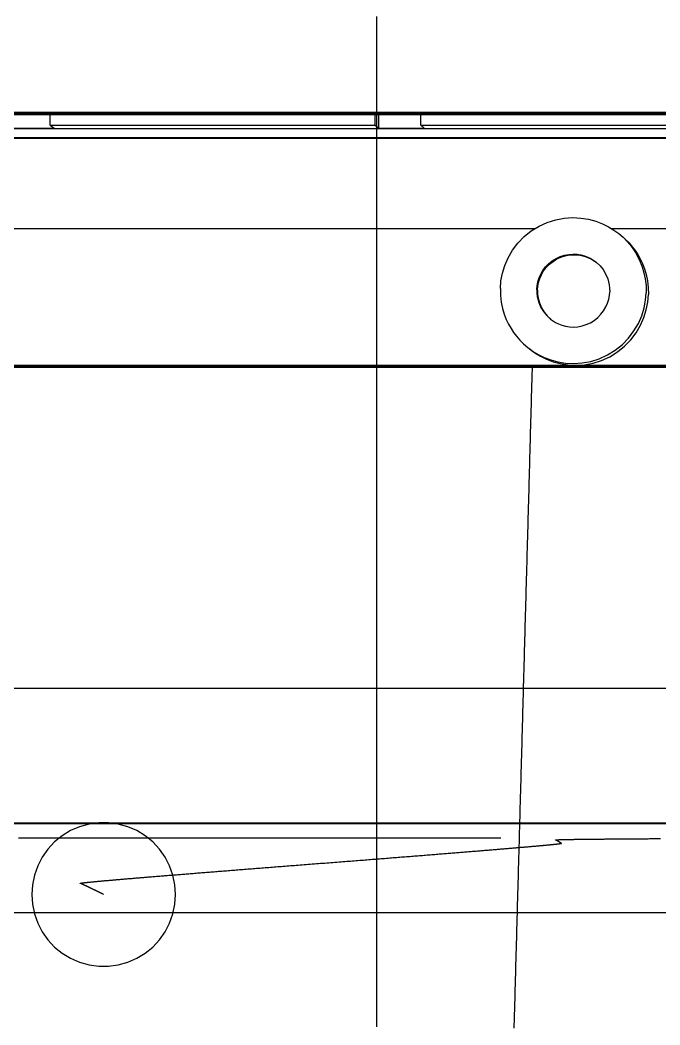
# Model space of a CAD drawing. Header units: millimetres. Extents: x -226 to 218, y -257 to 254.
# Drawn here: x -169.1 to -133.9, y 72 to 127.3 of the extents above; entities that cross this region are included whole.
import ezdxf

# ---------------------------------------------------------------- set-up
doc = ezdxf.new("R2010")
doc.units = ezdxf.units.MM
doc.layers.add('SKETCH', color=5, linetype='Continuous')
doc.layers.add('VISIBLE', color=7, linetype='Continuous')

msp = doc.modelspace()

# ---------------------------------------------------------------- linework, layer by layer
at = {"layer": 'SKETCH', "flags": 128}
for points in [[(-149.491, 127.465), (-149.491, 127.201), (-149.491, 126.937), (-149.491, 126.674), (-149.491, 126.41), (-149.491, 126.147), (-149.491, 125.883), (-149.491, 125.62), (-149.491, 125.356), (-149.491, 125.092), (-149.491, 124.829), (-149.491, 124.565), (-149.491, 124.302), (-149.491, 124.038), (-149.491, 123.774), (-149.491, 123.511), (-149.491, 123.247), (-149.491, 122.984), (-149.491, 122.72), (-149.491, 122.457), (-149.491, 122.193), (-149.491, 121.929), (-149.491, 121.666), (-149.491, 121.402), (-149.491, 121.139), (-149.491, 120.875), (-149.491, 120.612), (-149.491, 120.348), (-149.491, 120.084), (-149.491, 119.821), (-149.491, 119.557), (-149.491, 119.294), (-149.491, 119.03), (-149.491, 118.767), (-149.491, 118.503), (-149.491, 118.239), (-149.491, 117.976), (-149.491, 117.712), (-149.491, 117.449), (-149.491, 117.185), (-149.491, 116.922), (-149.491, 116.658), (-149.491, 116.394), (-149.491, 116.131), (-149.491, 115.867), (-149.491, 115.604), (-149.491, 115.34), (-149.491, 115.077), (-149.491, 114.813), (-149.491, 114.549), (-149.491, 114.286), (-149.491, 114.022), (-149.491, 113.759), (-149.491, 113.495), (-149.491, 113.232), (-149.491, 112.968), (-149.491, 112.704), (-149.491, 112.441), (-149.491, 112.177), (-149.491, 111.914), (-149.491, 111.65), (-149.491, 111.386), (-149.491, 111.123), (-149.491, 110.859), (-149.491, 110.596), (-149.491, 110.332), (-149.491, 110.069), (-149.491, 109.805), (-149.491, 109.541), (-149.491, 109.278), (-149.491, 109.014), (-149.491, 108.751), (-149.491, 108.487), (-149.491, 108.224), (-149.491, 107.96), (-149.491, 107.696), (-149.491, 107.433), (-149.491, 107.169), (-149.491, 106.906), (-149.491, 106.642), (-149.491, 106.379), (-149.491, 106.115), (-149.491, 105.851), (-149.491, 105.588), (-149.491, 105.324), (-149.491, 105.061), (-149.491, 104.797), (-149.491, 104.534), (-149.491, 104.27), (-149.491, 104.006), (-149.491, 103.743), (-149.491, 103.479), (-149.491, 103.216), (-149.491, 102.952), (-149.491, 102.689), (-149.491, 102.425), (-149.491, 102.161), (-149.491, 101.898), (-149.491, 101.634), (-149.491, 101.371), (-149.491, 101.107), (-149.491, 100.844), (-149.491, 100.58), (-149.491, 100.316), (-149.491, 100.053), (-149.491, 99.789), (-149.491, 99.526), (-149.491, 99.262), (-149.491, 98.999), (-149.491, 98.735), (-149.491, 98.471), (-149.491, 98.208), (-149.491, 97.944), (-149.491, 97.681), (-149.491, 97.417), (-149.491, 97.153), (-149.491, 96.89), (-149.491, 96.626), (-149.491, 96.363), (-149.491, 96.099), (-149.491, 95.836), (-149.491, 95.572), (-149.491, 95.308), (-149.491, 95.045), (-149.491, 94.781), (-149.491, 94.518), (-149.491, 94.254), (-149.491, 93.991), (-149.491, 93.727), (-149.491, 93.463), (-149.491, 93.2), (-149.491, 92.936), (-149.491, 92.673), (-149.491, 92.409), (-149.491, 92.146), (-149.491, 91.882), (-149.491, 91.618), (-149.491, 91.355), (-149.491, 91.091), (-149.491, 90.828), (-149.491, 90.564), (-149.491, 90.301), (-149.491, 90.037), (-149.491, 89.773), (-149.491, 89.51), (-149.491, 89.246), (-149.491, 88.983), (-149.491, 88.719), (-149.491, 88.456), (-149.491, 88.192), (-149.491, 87.928), (-149.491, 87.665), (-149.491, 87.401), (-149.491, 87.138), (-149.491, 86.874), (-149.491, 86.611), (-149.491, 86.347), (-149.491, 86.083), (-149.491, 85.82), (-149.491, 85.556), (-149.491, 85.293), (-149.491, 85.029), (-149.491, 84.765), (-149.491, 84.502), (-149.491, 84.238), (-149.491, 83.975), (-149.491, 83.711), (-149.491, 83.448), (-149.491, 83.184), (-149.491, 82.92), (-149.491, 82.657), (-149.491, 82.393), (-149.491, 82.13), (-149.491, 81.866), (-149.491, 81.603), (-149.491, 81.339), (-149.491, 81.075), (-149.491, 80.812), (-149.491, 80.548), (-149.491, 80.285), (-149.491, 80.021), (-149.491, 79.758), (-149.491, 79.494), (-149.491, 79.23), (-149.491, 78.967), (-149.491, 78.703), (-149.491, 78.44), (-149.491, 78.176), (-149.491, 77.913), (-149.491, 77.649), (-149.491, 77.385), (-149.491, 77.122), (-149.491, 76.858), (-149.491, 76.595), (-149.491, 76.331), (-149.491, 76.068), (-149.491, 75.804), (-149.491, 75.54), (-149.491, 75.277), (-149.491, 75.013), (-149.491, 74.75), (-149.491, 74.486), (-149.491, 74.223), (-149.491, 73.959), (-149.491, 73.695), (-149.491, 73.432), (-149.491, 73.168), (-149.491, 72.905), (-149.491, 72.641), (-149.491, 72.377), (-149.491, 72.114), (-149.491, 71.85)], [(-140.93, 108.157), (-140.934, 108.003), (-140.94, 107.806), (-140.945, 107.609), (-140.951, 107.412), (-140.956, 107.215), (-140.962, 107.018), (-140.967, 106.821), (-140.972, 106.623), (-140.978, 106.426), (-140.983, 106.229), (-140.989, 106.032), (-140.994, 105.835), (-141, 105.638), (-141.005, 105.441), (-141.01, 105.244), (-141.016, 105.046), (-141.021, 104.849), (-141.027, 104.652), (-141.032, 104.455), (-141.037, 104.258), (-141.043, 104.061), (-141.048, 103.864), (-141.053, 103.666), (-141.059, 103.469), (-141.064, 103.272), (-141.07, 103.075), (-141.075, 102.878), (-141.08, 102.681), (-141.086, 102.484), (-141.091, 102.287), (-141.097, 102.09), (-141.102, 101.893), (-141.107, 101.695), (-141.113, 101.498), (-141.118, 101.301), (-141.124, 101.104), (-141.129, 100.907), (-141.135, 100.71), (-141.14, 100.513), (-141.145, 100.316), (-141.151, 100.119), (-141.156, 99.922), (-141.162, 99.725), (-141.167, 99.528), (-141.173, 99.331), (-141.178, 99.134), (-141.184, 98.937), (-141.189, 98.74), (-141.194, 98.543), (-141.2, 98.346), (-141.205, 98.149), (-141.211, 97.952), (-141.216, 97.755), (-141.222, 97.558), (-141.227, 97.361), (-141.233, 97.164), (-141.238, 96.967), (-141.243, 96.77), (-141.249, 96.573), (-141.254, 96.376), (-141.26, 96.179), (-141.265, 95.982), (-141.271, 95.785), (-141.276, 95.588), (-141.282, 95.391), (-141.287, 95.194), (-141.292, 94.997), (-141.298, 94.8), (-141.303, 94.604), (-141.309, 94.407), (-141.314, 94.21), (-141.32, 94.013), (-141.325, 93.816), (-141.331, 93.619), (-141.336, 93.422), (-141.341, 93.225), (-141.347, 93.028), (-141.352, 92.831), (-141.358, 92.634), (-141.363, 92.437), (-141.369, 92.24), (-141.374, 92.043), (-141.379, 91.846), (-141.385, 91.649), (-141.39, 91.452), (-141.396, 91.256), (-141.401, 91.059), (-141.406, 90.862), (-141.412, 90.665), (-141.417, 90.468), (-141.423, 90.271), (-141.428, 90.074), (-141.433, 89.878), (-141.439, 89.681), (-141.444, 89.484), (-141.449, 89.287), (-141.455, 89.09), (-141.46, 88.893), (-141.466, 88.697), (-141.471, 88.5), (-141.476, 88.303), (-141.482, 88.106), (-141.487, 87.909), (-141.493, 87.712), (-141.498, 87.516), (-141.503, 87.319), (-141.509, 87.122), (-141.514, 86.925), (-141.52, 86.728), (-141.525, 86.531), (-141.531, 86.335), (-141.536, 86.138), (-141.541, 85.941), (-141.547, 85.744), (-141.552, 85.547), (-141.558, 85.35), (-141.563, 85.154), (-141.569, 84.957), (-141.574, 84.76), (-141.579, 84.563), (-141.585, 84.366), (-141.59, 84.169), (-141.596, 83.973), (-141.601, 83.776), (-141.607, 83.579), (-141.612, 83.382), (-141.618, 83.185), (-141.623, 82.989), (-141.628, 82.792), (-141.634, 82.595), (-141.639, 82.398), (-141.645, 82.202), (-141.65, 82.005), (-141.655, 81.808), (-141.661, 81.611), (-141.666, 81.414), (-141.672, 81.218), (-141.677, 81.021), (-141.682, 80.824), (-141.688, 80.627), (-141.693, 80.431), (-141.699, 80.234), (-141.704, 80.037), (-141.709, 79.84), (-141.715, 79.644), (-141.72, 79.447), (-141.725, 79.25), (-141.731, 79.054), (-141.736, 78.857), (-141.742, 78.66), (-141.747, 78.463), (-141.752, 78.267), (-141.758, 78.07), (-141.763, 77.873), (-141.769, 77.677), (-141.774, 77.48), (-141.779, 77.283), (-141.785, 77.087), (-141.79, 76.89), (-141.796, 76.693), (-141.801, 76.497), (-141.807, 76.3), (-141.812, 76.103), (-141.817, 75.907), (-141.823, 75.71), (-141.828, 75.514), (-141.834, 75.317), (-141.839, 75.12), (-141.845, 74.924), (-141.85, 74.727), (-141.856, 74.53), (-141.861, 74.334), (-141.866, 74.137), (-141.872, 73.941), (-141.877, 73.744), (-141.883, 73.547), (-141.888, 73.351), (-141.894, 73.154), (-141.899, 72.958), (-141.904, 72.761), (-141.91, 72.564), (-141.915, 72.368), (-141.921, 72.171), (-141.926, 71.975), (-141.931, 71.778)], [(-160.547, 79.136), (-160.584, 79.675), (-160.694, 80.203), (-160.874, 80.712), (-161.123, 81.192), (-161.434, 81.633), (-161.803, 82.028), (-162.222, 82.368), (-162.683, 82.649), (-163.179, 82.864), (-163.699, 83.01), (-164.234, 83.083), (-164.774, 83.083), (-165.309, 83.01), (-165.829, 82.864), (-166.324, 82.649), (-166.785, 82.368), (-167.204, 82.028), (-167.573, 81.633), (-167.884, 81.192), (-168.133, 80.712), (-168.314, 80.203), (-168.424, 79.675), (-168.46, 79.136), (-168.424, 78.597), (-168.314, 78.068), (-168.133, 77.559), (-167.884, 77.08), (-167.573, 76.639), (-167.204, 76.244), (-166.785, 75.903), (-166.324, 75.623), (-165.829, 75.408), (-165.309, 75.262), (-164.774, 75.188), (-164.234, 75.188), (-163.699, 75.262), (-163.179, 75.408), (-162.683, 75.623), (-162.222, 75.903), (-161.803, 76.244), (-161.434, 76.639), (-161.123, 77.08), (-160.874, 77.559), (-160.694, 78.068), (-160.584, 78.597), (-160.547, 79.136)], [(-169.189, 82.261), (-168.964, 82.261), (-168.739, 82.261), (-168.514, 82.261), (-168.289, 82.261), (-168.064, 82.261), (-167.84, 82.261), (-167.615, 82.261), (-167.39, 82.261), (-167.165, 82.261), (-166.94, 82.261), (-166.715, 82.261), (-166.49, 82.261), (-166.265, 82.261), (-166.041, 82.261), (-165.816, 82.261), (-165.591, 82.261), (-165.366, 82.261), (-165.141, 82.261), (-164.916, 82.261), (-164.691, 82.261), (-164.466, 82.261), (-164.241, 82.261), (-164.017, 82.261), (-163.792, 82.261), (-163.567, 82.261), (-163.342, 82.261), (-163.117, 82.261), (-162.892, 82.261), (-162.667, 82.261), (-162.442, 82.261), (-162.218, 82.261), (-161.993, 82.261), (-161.768, 82.261), (-161.543, 82.261), (-161.318, 82.261), (-161.093, 82.261), (-160.868, 82.261), (-160.643, 82.261), (-160.418, 82.261), (-160.194, 82.261), (-159.969, 82.261), (-159.744, 82.261), (-159.519, 82.261), (-159.294, 82.261), (-159.069, 82.261), (-158.844, 82.261), (-158.619, 82.261), (-158.395, 82.261), (-158.17, 82.261), (-157.945, 82.261), (-157.72, 82.261), (-157.495, 82.261), (-157.27, 82.261), (-157.045, 82.261), (-156.82, 82.261), (-156.596, 82.261), (-156.371, 82.261), (-156.146, 82.261), (-155.921, 82.261), (-155.696, 82.261), (-155.471, 82.261), (-155.246, 82.261), (-155.021, 82.261), (-154.796, 82.261), (-154.572, 82.261), (-154.347, 82.261), (-154.122, 82.261), (-153.897, 82.261), (-153.672, 82.261), (-153.447, 82.261), (-153.222, 82.261), (-152.997, 82.261), (-152.773, 82.261), (-152.548, 82.261), (-152.323, 82.261), (-152.098, 82.261), (-151.873, 82.261), (-151.648, 82.261), (-151.423, 82.261), (-151.198, 82.261), (-150.974, 82.261), (-150.749, 82.261), (-150.524, 82.261), (-150.299, 82.261), (-150.074, 82.261), (-149.849, 82.261), (-149.624, 82.261), (-149.399, 82.261), (-149.174, 82.261), (-148.95, 82.261), (-148.725, 82.261), (-148.5, 82.261), (-148.275, 82.261), (-148.05, 82.261), (-147.825, 82.261), (-147.6, 82.261), (-147.375, 82.261), (-147.151, 82.261), (-146.926, 82.261), (-146.701, 82.261), (-146.476, 82.261), (-146.251, 82.261), (-146.026, 82.261), (-145.801, 82.261), (-145.576, 82.261), (-145.351, 82.261), (-145.127, 82.261), (-144.902, 82.261), (-144.677, 82.261), (-144.452, 82.261), (-144.227, 82.261), (-144.002, 82.261), (-143.777, 82.261), (-143.552, 82.261), (-143.328, 82.261), (-143.103, 82.261), (-142.878, 82.261), (-142.653, 82.261)], [(-164.504, 79.136), (-164.506, 79.137), (-164.507, 79.138), (-164.509, 79.139), (-164.511, 79.14), (-164.513, 79.14), (-164.515, 79.141), (-164.517, 79.142), (-164.519, 79.143), (-164.521, 79.144), (-164.523, 79.145), (-164.525, 79.146), (-164.527, 79.147), (-164.528, 79.148), (-164.53, 79.149), (-164.532, 79.15), (-164.534, 79.151), (-164.536, 79.151), (-164.538, 79.152), (-164.54, 79.153), (-164.542, 79.154), (-164.544, 79.155), (-164.546, 79.156), (-164.547, 79.157), (-164.549, 79.158), (-164.551, 79.159), (-164.553, 79.16), (-164.555, 79.161), (-164.557, 79.162), (-164.559, 79.162), (-164.561, 79.163), (-164.563, 79.164), (-164.565, 79.165), (-164.567, 79.166), (-164.568, 79.167), (-164.57, 79.168), (-164.572, 79.169), (-164.574, 79.17), (-164.576, 79.171), (-164.578, 79.172), (-164.58, 79.173), (-164.582, 79.173), (-164.584, 79.174), (-164.586, 79.175), (-164.588, 79.176), (-164.589, 79.177), (-164.591, 79.178), (-164.593, 79.179), (-164.595, 79.18), (-164.597, 79.181), (-164.599, 79.182), (-164.601, 79.183), (-164.603, 79.184), (-164.605, 79.184), (-164.607, 79.185), (-164.609, 79.186), (-164.61, 79.187), (-164.612, 79.188), (-164.614, 79.189), (-164.616, 79.19), (-164.618, 79.191), (-164.62, 79.192), (-164.622, 79.193), (-164.624, 79.194), (-164.626, 79.195), (-164.628, 79.196), (-164.63, 79.196), (-164.631, 79.197), (-164.633, 79.198), (-164.635, 79.199), (-164.637, 79.2), (-164.639, 79.201), (-164.641, 79.202), (-164.643, 79.203), (-164.645, 79.204), (-164.647, 79.205), (-164.649, 79.206), (-164.651, 79.207), (-164.652, 79.207), (-164.654, 79.208), (-164.656, 79.209), (-164.658, 79.21), (-164.66, 79.211), (-164.662, 79.212), (-164.664, 79.213), (-164.666, 79.214), (-164.668, 79.215), (-164.67, 79.216), (-164.672, 79.217), (-164.674, 79.218), (-164.675, 79.218), (-164.677, 79.219), (-164.679, 79.22), (-164.681, 79.221), (-164.683, 79.222), (-164.685, 79.223), (-164.687, 79.224), (-164.689, 79.225), (-164.691, 79.226), (-164.693, 79.227), (-164.695, 79.228), (-164.696, 79.229), (-164.698, 79.23), (-164.7, 79.23), (-164.702, 79.231), (-164.704, 79.232), (-164.706, 79.233), (-164.708, 79.234), (-164.71, 79.235), (-164.712, 79.236), (-164.714, 79.237), (-164.716, 79.238), (-164.717, 79.239), (-164.719, 79.24), (-164.721, 79.241), (-164.723, 79.241), (-164.725, 79.242), (-164.727, 79.243), (-164.729, 79.244), (-164.731, 79.245), (-164.733, 79.246), (-164.735, 79.247), (-164.737, 79.248), (-164.739, 79.249), (-164.74, 79.25), (-164.742, 79.251), (-164.744, 79.252), (-164.746, 79.253), (-164.748, 79.253), (-164.75, 79.254), (-164.752, 79.255), (-164.754, 79.256), (-164.756, 79.257), (-164.758, 79.258), (-164.76, 79.259), (-164.761, 79.26), (-164.763, 79.261), (-164.765, 79.262), (-164.767, 79.263), (-164.769, 79.264), (-164.771, 79.264), (-164.773, 79.265), (-164.775, 79.266), (-164.777, 79.267), (-164.779, 79.268), (-164.781, 79.269), (-164.783, 79.27), (-164.784, 79.271), (-164.786, 79.272), (-164.788, 79.273), (-164.79, 79.274), (-164.792, 79.275), (-164.794, 79.276), (-164.796, 79.276), (-164.798, 79.277), (-164.8, 79.278), (-164.802, 79.279), (-164.804, 79.28), (-164.805, 79.281), (-164.807, 79.282), (-164.809, 79.283), (-164.811, 79.284), (-164.813, 79.285), (-164.815, 79.286), (-164.817, 79.287), (-164.819, 79.287), (-164.821, 79.288), (-164.823, 79.289), (-164.825, 79.29), (-164.827, 79.291), (-164.828, 79.292), (-164.83, 79.293), (-164.832, 79.294), (-164.834, 79.295), (-164.836, 79.296), (-164.838, 79.297), (-164.84, 79.298), (-164.842, 79.299), (-164.844, 79.3), (-164.846, 79.3), (-164.848, 79.301), (-164.85, 79.302), (-164.852, 79.303), (-164.854, 79.304), (-164.855, 79.305), (-164.857, 79.306), (-164.859, 79.307), (-164.861, 79.308), (-164.863, 79.309), (-164.865, 79.31), (-164.867, 79.311), (-164.869, 79.311), (-164.871, 79.312), (-164.872, 79.313), (-164.874, 79.314), (-164.876, 79.315), (-164.878, 79.316), (-164.879, 79.317), (-164.881, 79.317), (-164.883, 79.318), (-164.885, 79.319), (-164.886, 79.32), (-164.888, 79.321), (-164.89, 79.322), (-164.891, 79.322), (-164.893, 79.323), (-164.895, 79.324), (-164.897, 79.325), (-164.898, 79.326), (-164.9, 79.326), (-164.902, 79.327), (-164.903, 79.328), (-164.905, 79.329), (-164.907, 79.33), (-164.908, 79.331), (-164.91, 79.331), (-164.912, 79.332), (-164.914, 79.333), (-164.915, 79.334), (-164.917, 79.335), (-164.919, 79.336), (-164.921, 79.336), (-164.922, 79.337), (-164.924, 79.338), (-164.926, 79.339), (-164.927, 79.34), (-164.929, 79.341), (-164.931, 79.341), (-164.933, 79.342), (-164.934, 79.343), (-164.936, 79.344), (-164.938, 79.345), (-164.94, 79.346), (-164.941, 79.346), (-164.943, 79.347), (-164.945, 79.348), (-164.946, 79.349), (-164.948, 79.35), (-164.95, 79.351), (-164.952, 79.351), (-164.953, 79.352), (-164.955, 79.353), (-164.957, 79.354), (-164.958, 79.355), (-164.96, 79.355), (-164.962, 79.356), (-164.964, 79.357), (-164.965, 79.358), (-164.967, 79.359), (-164.969, 79.36), (-164.971, 79.36), (-164.972, 79.361), (-164.974, 79.362), (-164.976, 79.363), (-164.977, 79.364), (-164.979, 79.365), (-164.981, 79.365), (-164.983, 79.366), (-164.984, 79.367), (-164.986, 79.368), (-164.988, 79.369), (-164.99, 79.37), (-164.991, 79.37), (-164.993, 79.371), (-164.995, 79.372), (-164.996, 79.373), (-164.998, 79.374), (-165, 79.375), (-165.002, 79.375), (-165.003, 79.376), (-165.005, 79.377), (-165.007, 79.378), (-165.009, 79.379), (-165.01, 79.38), (-165.012, 79.38), (-165.014, 79.381), (-165.015, 79.382), (-165.017, 79.383), (-165.019, 79.384), (-165.021, 79.385), (-165.022, 79.385), (-165.024, 79.386), (-165.026, 79.387), (-165.027, 79.388), (-165.029, 79.389), (-165.031, 79.39), (-165.033, 79.39), (-165.034, 79.391), (-165.036, 79.392), (-165.038, 79.393), (-165.04, 79.394), (-165.041, 79.394), (-165.043, 79.395), (-165.045, 79.396), (-165.046, 79.397), (-165.048, 79.398), (-165.05, 79.399), (-165.052, 79.399), (-165.053, 79.4), (-165.055, 79.401), (-165.057, 79.402), (-165.059, 79.403), (-165.06, 79.404), (-165.062, 79.404), (-165.064, 79.405), (-165.065, 79.406), (-165.067, 79.407), (-165.069, 79.408), (-165.071, 79.409), (-165.072, 79.409), (-165.074, 79.41), (-165.076, 79.411), (-165.078, 79.412), (-165.079, 79.413), (-165.081, 79.414), (-165.083, 79.414), (-165.084, 79.415), (-165.086, 79.416), (-165.088, 79.417), (-165.09, 79.418), (-165.091, 79.419), (-165.093, 79.419), (-165.095, 79.42), (-165.097, 79.421), (-165.098, 79.422), (-165.1, 79.423), (-165.102, 79.424), (-165.103, 79.424), (-165.105, 79.425), (-165.107, 79.426), (-165.109, 79.427), (-165.11, 79.428), (-165.112, 79.429), (-165.114, 79.429), (-165.116, 79.43), (-165.117, 79.431), (-165.119, 79.432), (-165.121, 79.433), (-165.122, 79.434), (-165.124, 79.434), (-165.126, 79.435), (-165.128, 79.436), (-165.129, 79.437), (-165.131, 79.438), (-165.133, 79.439), (-165.135, 79.439), (-165.136, 79.44), (-165.138, 79.441), (-165.14, 79.442), (-165.141, 79.443), (-165.143, 79.444), (-165.145, 79.444), (-165.147, 79.445), (-165.148, 79.446), (-165.15, 79.447), (-165.152, 79.448), (-165.154, 79.449), (-165.155, 79.449), (-165.157, 79.45), (-165.159, 79.451), (-165.16, 79.452), (-165.162, 79.453), (-165.164, 79.453), (-165.166, 79.454), (-165.167, 79.455), (-165.169, 79.456), (-165.171, 79.457), (-165.173, 79.458), (-165.174, 79.458), (-165.176, 79.459), (-165.178, 79.46), (-165.18, 79.461), (-165.181, 79.462), (-165.183, 79.463), (-165.185, 79.463), (-165.186, 79.464), (-165.188, 79.465), (-165.19, 79.466), (-165.192, 79.467), (-165.193, 79.468), (-165.195, 79.468), (-165.197, 79.469), (-165.199, 79.47), (-165.2, 79.471), (-165.202, 79.472), (-165.204, 79.473), (-165.205, 79.473), (-165.207, 79.474), (-165.209, 79.475), (-165.211, 79.476), (-165.212, 79.477), (-165.214, 79.478), (-165.216, 79.478), (-165.218, 79.479), (-165.219, 79.48), (-165.221, 79.481), (-165.223, 79.482), (-165.224, 79.483), (-165.226, 79.483), (-165.228, 79.484), (-165.23, 79.485), (-165.231, 79.486), (-165.233, 79.487), (-165.235, 79.488), (-165.237, 79.488), (-165.238, 79.489), (-165.24, 79.49), (-165.242, 79.491), (-165.244, 79.492), (-165.245, 79.493), (-165.247, 79.493), (-165.249, 79.494), (-165.25, 79.495), (-165.252, 79.496), (-165.254, 79.497), (-165.256, 79.498), (-165.257, 79.498), (-165.259, 79.499), (-165.261, 79.5), (-165.263, 79.501), (-165.264, 79.502), (-165.266, 79.503), (-165.268, 79.503), (-165.269, 79.504), (-165.271, 79.505), (-165.273, 79.506), (-165.275, 79.507), (-165.276, 79.508), (-165.278, 79.508), (-165.28, 79.509), (-165.282, 79.51), (-165.283, 79.511), (-165.285, 79.512), (-165.287, 79.513), (-165.289, 79.513), (-165.29, 79.514), (-165.292, 79.515), (-165.294, 79.516), (-165.295, 79.517), (-165.297, 79.518), (-165.299, 79.518), (-165.301, 79.519), (-165.302, 79.52), (-165.304, 79.521), (-165.306, 79.522), (-165.308, 79.523), (-165.309, 79.523), (-165.311, 79.524), (-165.313, 79.525), (-165.314, 79.526), (-165.316, 79.527), (-165.318, 79.528), (-165.32, 79.528), (-165.321, 79.529), (-165.323, 79.53), (-165.325, 79.531), (-165.327, 79.532), (-165.328, 79.533), (-165.33, 79.533), (-165.332, 79.534), (-165.334, 79.535), (-165.335, 79.536), (-165.337, 79.537), (-165.339, 79.538), (-165.34, 79.538), (-165.342, 79.539), (-165.344, 79.54), (-165.346, 79.541), (-165.347, 79.542), (-165.349, 79.543), (-165.351, 79.543), (-165.353, 79.544), (-165.354, 79.545), (-165.356, 79.546), (-165.358, 79.547), (-165.36, 79.548), (-165.361, 79.548), (-165.363, 79.549), (-165.365, 79.55), (-165.366, 79.551), (-165.368, 79.552), (-165.37, 79.553), (-165.372, 79.553), (-165.373, 79.554), (-165.375, 79.555), (-165.377, 79.556), (-165.379, 79.557), (-165.38, 79.558), (-165.382, 79.558), (-165.384, 79.559), (-165.386, 79.56), (-165.387, 79.561), (-165.389, 79.562), (-165.391, 79.563), (-165.392, 79.563), (-165.394, 79.564), (-165.396, 79.565), (-165.398, 79.566), (-165.399, 79.567), (-165.401, 79.568), (-165.403, 79.568), (-165.405, 79.569), (-165.406, 79.57), (-165.408, 79.571), (-165.41, 79.572), (-165.412, 79.573), (-165.413, 79.573), (-165.415, 79.574), (-165.417, 79.575), (-165.418, 79.576), (-165.42, 79.577), (-165.422, 79.578), (-165.424, 79.578), (-165.425, 79.579), (-165.427, 79.58), (-165.429, 79.581), (-165.431, 79.582), (-165.432, 79.583), (-165.434, 79.583), (-165.436, 79.584), (-165.438, 79.585), (-165.439, 79.586), (-165.441, 79.587), (-165.443, 79.588), (-165.445, 79.588), (-165.446, 79.589), (-165.448, 79.59), (-165.45, 79.591), (-165.451, 79.592), (-165.453, 79.593), (-165.455, 79.593), (-165.457, 79.594), (-165.458, 79.595), (-165.46, 79.596), (-165.462, 79.597), (-165.464, 79.598), (-165.465, 79.598), (-165.467, 79.599), (-165.469, 79.6), (-165.471, 79.601), (-165.472, 79.602), (-165.474, 79.603), (-165.476, 79.603), (-165.477, 79.604), (-165.479, 79.605), (-165.481, 79.606), (-165.483, 79.607), (-165.484, 79.608), (-165.486, 79.608), (-165.488, 79.609), (-165.49, 79.61), (-165.491, 79.611), (-165.493, 79.612), (-165.495, 79.613), (-165.497, 79.613), (-165.498, 79.614), (-165.5, 79.615), (-165.502, 79.616), (-165.504, 79.617), (-165.505, 79.618), (-165.507, 79.619), (-165.509, 79.619), (-165.51, 79.62), (-165.512, 79.621), (-165.514, 79.622), (-165.516, 79.623), (-165.517, 79.624), (-165.519, 79.624), (-165.521, 79.625), (-165.523, 79.626), (-165.524, 79.627), (-165.526, 79.628), (-165.528, 79.629), (-165.53, 79.629), (-165.531, 79.63), (-165.533, 79.631), (-165.535, 79.632), (-165.536, 79.633), (-165.538, 79.634), (-165.54, 79.634), (-165.542, 79.635), (-165.543, 79.636), (-165.545, 79.637), (-165.547, 79.638), (-165.549, 79.639), (-165.55, 79.639), (-165.552, 79.64), (-165.554, 79.641), (-165.556, 79.642), (-165.557, 79.643), (-165.559, 79.644), (-165.561, 79.644), (-165.563, 79.645), (-165.564, 79.646), (-165.566, 79.647), (-165.568, 79.648), (-165.569, 79.649), (-165.571, 79.649), (-165.573, 79.65), (-165.575, 79.651), (-165.576, 79.652), (-165.578, 79.653), (-165.58, 79.654), (-165.582, 79.654), (-165.583, 79.655), (-165.585, 79.656), (-165.587, 79.657), (-165.589, 79.658), (-165.59, 79.659), (-165.592, 79.659), (-165.594, 79.66), (-165.596, 79.661), (-165.597, 79.662), (-165.599, 79.663), (-165.601, 79.664), (-165.603, 79.664), (-165.604, 79.665), (-165.606, 79.666), (-165.608, 79.667), (-165.609, 79.668), (-165.611, 79.669), (-165.613, 79.669), (-165.615, 79.67), (-165.616, 79.671), (-165.618, 79.672), (-165.62, 79.673), (-165.622, 79.674), (-165.623, 79.675), (-165.625, 79.675), (-165.627, 79.676), (-165.629, 79.677), (-165.63, 79.678), (-165.632, 79.679), (-165.634, 79.68), (-165.636, 79.68), (-165.637, 79.681), (-165.639, 79.682), (-165.641, 79.683), (-165.642, 79.684), (-165.644, 79.685), (-165.646, 79.685), (-165.648, 79.686), (-165.649, 79.687), (-165.651, 79.688), (-165.653, 79.689), (-165.655, 79.69), (-165.656, 79.69), (-165.658, 79.691), (-165.66, 79.692), (-165.662, 79.693), (-165.663, 79.694), (-165.665, 79.695), (-165.667, 79.695), (-165.669, 79.696), (-165.67, 79.697), (-165.672, 79.698), (-165.674, 79.699), (-165.676, 79.7), (-165.677, 79.7), (-165.679, 79.701), (-165.681, 79.702), (-165.683, 79.703), (-165.684, 79.704), (-165.686, 79.705), (-165.688, 79.705), (-165.689, 79.706), (-165.691, 79.707), (-165.693, 79.708), (-165.695, 79.709), (-165.696, 79.71), (-165.698, 79.71), (-165.7, 79.711), (-165.702, 79.712), (-165.703, 79.713), (-165.705, 79.714), (-165.707, 79.715), (-165.709, 79.716), (-165.71, 79.716), (-165.712, 79.717), (-165.714, 79.718), (-165.716, 79.719), (-165.717, 79.72), (-165.719, 79.721), (-165.721, 79.721), (-165.723, 79.722), (-165.724, 79.723), (-165.726, 79.724), (-165.728, 79.725), (-165.729, 79.726), (-165.731, 79.726), (-165.733, 79.727), (-165.735, 79.728), (-165.736, 79.729), (-165.738, 79.73), (-165.74, 79.731), (-165.742, 79.731), (-165.743, 79.732), (-165.745, 79.733), (-165.748, 79.734), (-165.75, 79.735), (-165.753, 79.735), (-165.756, 79.736), (-165.759, 79.737), (-165.763, 79.738), (-165.766, 79.738), (-165.77, 79.739), (-165.773, 79.74), (-165.776, 79.741), (-165.779, 79.742), (-165.782, 79.742), (-165.785, 79.743), (-165.787, 79.744), (-165.789, 79.745), (-165.791, 79.746), (-165.792, 79.746), (-165.792, 79.747), (-165.792, 79.748), (-165.791, 79.749), (-165.79, 79.75), (-165.788, 79.751), (-165.785, 79.752), (-165.783, 79.753), (-165.78, 79.754), (-165.778, 79.755), (-165.775, 79.756), (-165.772, 79.757), (-165.769, 79.757), (-165.766, 79.758), (-165.763, 79.759), (-165.759, 79.76), (-165.756, 79.761), (-165.751, 79.762), (-165.747, 79.763), (-165.742, 79.763), (-165.737, 79.764), (-165.731, 79.765), (-165.724, 79.767), (-165.717, 79.768), (-165.71, 79.769), (-165.702, 79.77), (-165.693, 79.771), (-165.683, 79.772), (-165.673, 79.774), (-165.662, 79.775), (-165.65, 79.777), (-165.638, 79.778), (-165.625, 79.78), (-165.611, 79.781), (-165.597, 79.783), (-165.582, 79.785), (-165.567, 79.786), (-165.551, 79.788), (-165.535, 79.79), (-165.518, 79.792), (-165.5, 79.794), (-165.482, 79.796), (-165.464, 79.798), (-165.445, 79.8), (-165.425, 79.802), (-165.405, 79.804), (-165.384, 79.806), (-165.363, 79.808), (-165.341, 79.811), (-165.318, 79.813), (-165.295, 79.815), (-165.272, 79.818), (-165.248, 79.82), (-165.223, 79.822), (-165.198, 79.825), (-165.172, 79.827), (-165.146, 79.83), (-165.119, 79.832), (-165.092, 79.835), (-165.064, 79.838), (-165.035, 79.84), (-165.006, 79.843), (-164.977, 79.846), (-164.946, 79.849), (-164.916, 79.852), (-164.885, 79.854), (-164.853, 79.857), (-164.82, 79.86), (-164.788, 79.863), (-164.754, 79.866), (-164.72, 79.87), (-164.686, 79.873), (-164.651, 79.876), (-164.615, 79.879), (-164.579, 79.882), (-164.543, 79.886), (-164.506, 79.889), (-164.468, 79.892), (-164.43, 79.896), (-164.391, 79.899), (-164.352, 79.902), (-164.312, 79.906), (-164.272, 79.909), (-164.231, 79.913), (-164.19, 79.917), (-164.148, 79.92), (-164.106, 79.924), (-164.063, 79.928), (-164.02, 79.931), (-163.976, 79.935), (-163.931, 79.939), (-163.886, 79.943), (-163.841, 79.947), (-163.795, 79.951), (-163.748, 79.955), (-163.701, 79.959), (-163.653, 79.963), (-163.605, 79.967), (-163.557, 79.971), (-163.508, 79.975), (-163.458, 79.979), (-163.408, 79.984), (-163.357, 79.988), (-163.306, 79.992), (-163.255, 79.997), (-163.203, 80.001), (-163.15, 80.006), (-163.097, 80.01), (-163.043, 80.015), (-162.988, 80.019), (-162.934, 80.024), (-162.878, 80.029), (-162.823, 80.033), (-162.766, 80.038), (-162.709, 80.043), (-162.652, 80.048), (-162.594, 80.052), (-162.536, 80.057), (-162.477, 80.062), (-162.418, 80.067), (-162.358, 80.072), (-162.298, 80.077), (-162.237, 80.082), (-162.176, 80.087), (-162.114, 80.092), (-162.052, 80.098), (-161.989, 80.103), (-161.926, 80.108), (-161.863, 80.113), (-161.799, 80.118), (-161.734, 80.124), (-161.669, 80.129), (-161.603, 80.135), (-161.537, 80.14), (-161.47, 80.145), (-161.403, 80.151), (-161.336, 80.156), (-161.268, 80.162), (-161.199, 80.167), (-161.13, 80.173), (-161.061, 80.179), (-160.991, 80.184), (-160.92, 80.19), (-160.849, 80.196), (-160.778, 80.202), (-160.706, 80.207), (-160.634, 80.213), (-160.562, 80.219), (-160.489, 80.225), (-160.415, 80.231), (-160.341, 80.237), (-160.267, 80.243), (-160.192, 80.249), (-160.117, 80.255), (-160.041, 80.261), (-159.965, 80.267), (-159.888, 80.274), (-159.811, 80.28), (-159.733, 80.286), (-159.655, 80.292), (-159.576, 80.299), (-159.497, 80.305), (-159.418, 80.311), (-159.338, 80.318), (-159.258, 80.324), (-159.177, 80.331), (-159.096, 80.337), (-159.014, 80.344), (-158.932, 80.35), (-158.85, 80.357), (-158.767, 80.364), (-158.684, 80.37), (-158.6, 80.377), (-158.516, 80.384), (-158.432, 80.39), (-158.347, 80.397), (-158.262, 80.404), (-158.176, 80.411), (-158.09, 80.418), (-158.003, 80.425), (-157.916, 80.431), (-157.828, 80.438), (-157.74, 80.445), (-157.652, 80.452), (-157.563, 80.459), (-157.474, 80.467), (-157.384, 80.474), (-157.294, 80.481), (-157.204, 80.488), (-157.113, 80.495), (-157.022, 80.502), (-156.931, 80.51), (-156.839, 80.517), (-156.746, 80.524), (-156.654, 80.531), (-156.561, 80.539), (-156.467, 80.546), (-156.374, 80.554), (-156.28, 80.561), (-156.185, 80.568), (-156.09, 80.576), (-155.995, 80.583), (-155.899, 80.591), (-155.803, 80.598), (-155.707, 80.606), (-155.61, 80.614), (-155.513, 80.621), (-155.415, 80.629), (-155.317, 80.637), (-155.219, 80.644), (-155.12, 80.652), (-155.021, 80.66), (-154.922, 80.668), (-154.822, 80.675), (-154.722, 80.683), (-154.621, 80.691), (-154.52, 80.699), (-154.419, 80.707), (-154.318, 80.715), (-154.216, 80.723), (-154.114, 80.731), (-154.011, 80.739), (-153.909, 80.747), (-153.801, 80.755), (-153.692, 80.763), (-153.582, 80.772), (-153.472, 80.781), (-153.36, 80.789), (-153.248, 80.798), (-153.136, 80.807), (-153.023, 80.815), (-152.909, 80.824), (-152.796, 80.833), (-152.682, 80.842), (-152.568, 80.85), (-152.454, 80.859), (-152.34, 80.868), (-152.226, 80.877), (-152.113, 80.886), (-152, 80.894), (-151.887, 80.903), (-151.775, 80.912), (-151.664, 80.92), (-151.553, 80.929), (-151.443, 80.937), (-151.335, 80.946), (-151.227, 80.954), (-151.124, 80.962), (-151.022, 80.97), (-150.919, 80.978), (-150.818, 80.986), (-150.716, 80.994), (-150.615, 81.002), (-150.514, 81.01), (-150.413, 81.018), (-150.313, 81.026), (-150.213, 81.033), (-150.114, 81.041), (-150.015, 81.049), (-149.916, 81.057), (-149.818, 81.064), (-149.72, 81.072), (-149.622, 81.08), (-149.525, 81.087), (-149.428, 81.095), (-149.331, 81.103), (-149.235, 81.11), (-149.14, 81.118), (-149.044, 81.125), (-148.949, 81.133), (-148.855, 81.14), (-148.761, 81.147), (-148.667, 81.155), (-148.573, 81.162), (-148.48, 81.17), (-148.388, 81.177), (-148.295, 81.184), (-148.203, 81.191), (-148.112, 81.199), (-148.02, 81.206), (-147.93, 81.213), (-147.839, 81.22), (-147.749, 81.227), (-147.659, 81.234), (-147.57, 81.242), (-147.481, 81.249), (-147.393, 81.256), (-147.305, 81.263), (-147.217, 81.27), (-147.13, 81.277), (-147.043, 81.283), (-146.957, 81.29), (-146.871, 81.297), (-146.786, 81.304), (-146.701, 81.311), (-146.616, 81.317), (-146.532, 81.324), (-146.448, 81.331), (-146.365, 81.338), (-146.282, 81.344), (-146.2, 81.351), (-146.117, 81.357), (-146.036, 81.364), (-145.954, 81.37), (-145.874, 81.377), (-145.793, 81.383), (-145.713, 81.39), (-145.634, 81.396), (-145.554, 81.403), (-145.476, 81.409), (-145.398, 81.415), (-145.32, 81.421), (-145.242, 81.428), (-145.166, 81.434), (-145.089, 81.44), (-145.013, 81.446), (-144.938, 81.452), (-144.863, 81.458), (-144.788, 81.464), (-144.714, 81.47), (-144.641, 81.476), (-144.567, 81.482), (-144.495, 81.488), (-144.422, 81.494), (-144.351, 81.5), (-144.279, 81.506), (-144.208, 81.511), (-144.138, 81.517), (-144.067, 81.523), (-143.998, 81.528), (-143.929, 81.534), (-143.86, 81.54), (-143.792, 81.545), (-143.724, 81.551), (-143.657, 81.556), (-143.59, 81.562), (-143.524, 81.567), (-143.458, 81.572), (-143.393, 81.578), (-143.328, 81.583), (-143.264, 81.588), (-143.2, 81.594), (-143.137, 81.599), (-143.074, 81.604), (-143.011, 81.609), (-142.95, 81.614), (-142.888, 81.619), (-142.827, 81.624), (-142.767, 81.63), (-142.707, 81.635), (-142.647, 81.639), (-142.588, 81.644), (-142.53, 81.649), (-142.472, 81.654), (-142.414, 81.659), (-142.357, 81.664), (-142.301, 81.669), (-142.245, 81.673), (-142.189, 81.678), (-142.134, 81.683), (-142.08, 81.687), (-142.026, 81.692), (-141.972, 81.696), (-141.92, 81.701), (-141.867, 81.705), (-141.815, 81.71), (-141.764, 81.714), (-141.713, 81.718), (-141.663, 81.723), (-141.613, 81.727), (-141.564, 81.731), (-141.515, 81.735), (-141.467, 81.739), (-141.419, 81.743), (-141.372, 81.747), (-141.325, 81.751), (-141.279, 81.755), (-141.233, 81.759), (-141.188, 81.763), (-141.143, 81.767), (-141.099, 81.771), (-141.055, 81.775), (-141.012, 81.778), (-140.97, 81.782), (-140.928, 81.786), (-140.886, 81.789), (-140.845, 81.793), (-140.805, 81.796), (-140.765, 81.8), (-140.726, 81.803), (-140.687, 81.807), (-140.648, 81.81), (-140.611, 81.814), (-140.573, 81.817), (-140.537, 81.82), (-140.5, 81.823), (-140.465, 81.827), (-140.429, 81.83), (-140.395, 81.833), (-140.361, 81.836), (-140.327, 81.839), (-140.294, 81.842), (-140.261, 81.845), (-140.229, 81.848), (-140.198, 81.851), (-140.167, 81.854), (-140.137, 81.857), (-140.107, 81.86), (-140.078, 81.862), (-140.049, 81.865), (-140.021, 81.868), (-139.993, 81.87), (-139.966, 81.873), (-139.939, 81.876), (-139.914, 81.878), (-139.888, 81.88), (-139.863, 81.883), (-139.839, 81.885), (-139.815, 81.888), (-139.792, 81.89), (-139.77, 81.892), (-139.748, 81.895), (-139.726, 81.897), (-139.705, 81.899), (-139.685, 81.901), (-139.665, 81.903), (-139.645, 81.905), (-139.627, 81.907), (-139.608, 81.909), (-139.591, 81.911), (-139.574, 81.913), (-139.557, 81.915), (-139.541, 81.917), (-139.525, 81.918), (-139.511, 81.92), (-139.496, 81.922), (-139.482, 81.923), (-139.469, 81.925), (-139.456, 81.927), (-139.444, 81.928), (-139.433, 81.929), (-139.423, 81.931), (-139.413, 81.932), (-139.404, 81.933), (-139.396, 81.935), (-139.388, 81.936), (-139.381, 81.937), (-139.374, 81.938), (-139.368, 81.939), (-139.363, 81.94), (-139.358, 81.941), (-139.353, 81.942), (-139.349, 81.943), (-139.345, 81.944), (-139.341, 81.944), (-139.337, 81.945), (-139.334, 81.946), (-139.331, 81.947), (-139.328, 81.948), (-139.325, 81.949), (-139.323, 81.95), (-139.32, 81.95), (-139.317, 81.951), (-139.314, 81.952), (-139.312, 81.953), (-139.31, 81.954), (-139.309, 81.955), (-139.309, 81.956), (-139.309, 81.957), (-139.31, 81.958), (-139.311, 81.959), (-139.313, 81.96), (-139.315, 81.961), (-139.317, 81.962), (-139.32, 81.962), (-139.323, 81.963), (-139.326, 81.964), (-139.329, 81.965), (-139.332, 81.965), (-139.335, 81.966), (-139.338, 81.967), (-139.341, 81.968), (-139.344, 81.969), (-139.346, 81.969), (-139.349, 81.97), (-139.351, 81.971), (-139.352, 81.972), (-139.354, 81.973), (-139.355, 81.974), (-139.357, 81.974), (-139.358, 81.975), (-139.36, 81.976), (-139.361, 81.977), (-139.362, 81.978), (-139.364, 81.979), (-139.365, 81.98), (-139.367, 81.981), (-139.368, 81.981), (-139.37, 81.982), (-139.371, 81.983), (-139.373, 81.984), (-139.374, 81.985), (-139.376, 81.986), (-139.377, 81.987), (-139.379, 81.987), (-139.38, 81.988), (-139.382, 81.989), (-139.383, 81.99), (-139.384, 81.991), (-139.386, 81.992), (-139.387, 81.993), (-139.389, 81.993), (-139.39, 81.994), (-139.392, 81.995), (-139.393, 81.996), (-139.395, 81.997), (-139.396, 81.998), (-139.398, 81.999), (-139.399, 81.999), (-139.401, 82), (-139.402, 82.001), (-139.404, 82.002), (-139.405, 82.003), (-139.406, 82.004), (-139.408, 82.005), (-139.409, 82.006), (-139.411, 82.006), (-139.412, 82.007), (-139.414, 82.008), (-139.415, 82.009), (-139.417, 82.01), (-139.418, 82.011), (-139.42, 82.012), (-139.421, 82.012), (-139.423, 82.013), (-139.424, 82.014), (-139.425, 82.015), (-139.427, 82.016), (-139.428, 82.017), (-139.43, 82.018), (-139.431, 82.018), (-139.433, 82.019), (-139.434, 82.02), (-139.436, 82.021), (-139.437, 82.022), (-139.439, 82.023), (-139.44, 82.024), (-139.442, 82.024), (-139.443, 82.025), (-139.445, 82.026), (-139.446, 82.027), (-139.447, 82.028), (-139.449, 82.029), (-139.45, 82.03), (-139.452, 82.031), (-139.453, 82.031), (-139.455, 82.032), (-139.456, 82.033), (-139.458, 82.034), (-139.459, 82.035), (-139.461, 82.036), (-139.462, 82.037), (-139.464, 82.037), (-139.465, 82.038), (-139.467, 82.039), (-139.468, 82.04), (-139.469, 82.041), (-139.471, 82.042), (-139.472, 82.043), (-139.474, 82.043), (-139.475, 82.044), (-139.477, 82.045), (-139.478, 82.046), (-139.48, 82.047), (-139.481, 82.048), (-139.483, 82.049), (-139.484, 82.049), (-139.486, 82.05), (-139.487, 82.051), (-139.489, 82.052), (-139.49, 82.053), (-139.491, 82.054), (-139.493, 82.055), (-139.494, 82.056), (-139.496, 82.056), (-139.497, 82.057), (-139.499, 82.058), (-139.5, 82.059), (-139.502, 82.06), (-139.503, 82.061), (-139.505, 82.062), (-139.506, 82.062), (-139.508, 82.063), (-139.509, 82.064), (-139.511, 82.065), (-139.512, 82.066), (-139.513, 82.067), (-139.515, 82.068), (-139.516, 82.068), (-139.518, 82.069), (-139.519, 82.07), (-139.521, 82.071), (-139.522, 82.072), (-139.524, 82.073), (-139.525, 82.074), (-139.527, 82.075), (-139.528, 82.075), (-139.53, 82.076), (-139.531, 82.077), (-139.533, 82.078), (-139.534, 82.079), (-139.535, 82.08), (-139.537, 82.081), (-139.538, 82.081), (-139.54, 82.082), (-139.541, 82.083), (-139.543, 82.084), (-139.544, 82.085), (-139.546, 82.086), (-139.547, 82.087), (-139.549, 82.087), (-139.55, 82.088), (-139.552, 82.089), (-139.553, 82.09), (-139.555, 82.091), (-139.556, 82.092), (-139.557, 82.093), (-139.559, 82.094), (-139.56, 82.094), (-139.562, 82.095), (-139.563, 82.096), (-139.565, 82.097), (-139.566, 82.098), (-139.568, 82.099), (-139.569, 82.1), (-139.571, 82.1), (-139.572, 82.101), (-139.574, 82.102), (-139.575, 82.103), (-139.577, 82.104), (-139.578, 82.105), (-139.58, 82.106), (-139.581, 82.106), (-139.582, 82.107), (-139.584, 82.108), (-139.585, 82.109), (-139.587, 82.11), (-139.588, 82.111), (-139.59, 82.112), (-139.591, 82.113), (-139.593, 82.113), (-139.594, 82.114), (-139.596, 82.115), (-139.597, 82.116), (-139.599, 82.117), (-139.6, 82.118), (-139.602, 82.119), (-139.605, 82.119), (-139.607, 82.12), (-139.61, 82.121), (-139.613, 82.122), (-139.616, 82.123), (-139.619, 82.124), (-139.622, 82.125), (-139.626, 82.126), (-139.628, 82.127), (-139.631, 82.128), (-139.634, 82.128), (-139.636, 82.129), (-139.638, 82.13), (-139.64, 82.131), (-139.641, 82.132), (-139.642, 82.133), (-139.642, 82.134), (-139.642, 82.134), (-139.641, 82.135), (-139.639, 82.136), (-139.637, 82.137), (-139.634, 82.138), (-139.631, 82.138), (-139.628, 82.139), (-139.626, 82.139), (-139.623, 82.14), (-139.62, 82.14), (-139.617, 82.141), (-139.613, 82.142), (-139.61, 82.142), (-139.606, 82.143), (-139.602, 82.143), (-139.597, 82.144), (-139.593, 82.144), (-139.587, 82.145), (-139.582, 82.145), (-139.576, 82.146), (-139.569, 82.146), (-139.562, 82.147), (-139.554, 82.147), (-139.545, 82.148), (-139.536, 82.148), (-139.526, 82.149), (-139.515, 82.149), (-139.504, 82.15), (-139.492, 82.15), (-139.478, 82.151), (-139.465, 82.152), (-139.451, 82.152), (-139.436, 82.153), (-139.42, 82.153), (-139.404, 82.154), (-139.388, 82.154), (-139.371, 82.155), (-139.353, 82.155), (-139.335, 82.156), (-139.316, 82.156), (-139.296, 82.157), (-139.277, 82.157), (-139.256, 82.158), (-139.235, 82.158), (-139.213, 82.159), (-139.191, 82.16), (-139.168, 82.16), (-139.145, 82.161), (-139.121, 82.161), (-139.097, 82.162), (-139.072, 82.162), (-139.046, 82.163), (-139.02, 82.163), (-138.994, 82.164), (-138.966, 82.164), (-138.939, 82.165), (-138.91, 82.165), (-138.881, 82.166), (-138.852, 82.166), (-138.822, 82.167), (-138.792, 82.167), (-138.76, 82.168), (-138.729, 82.168), (-138.697, 82.169), (-138.664, 82.17), (-138.63, 82.17), (-138.597, 82.171), (-138.562, 82.171), (-138.527, 82.172), (-138.492, 82.172), (-138.455, 82.173), (-138.419, 82.173), (-138.382, 82.174), (-138.344, 82.174), (-138.306, 82.175), (-138.267, 82.175), (-138.228, 82.176), (-138.188, 82.176), (-138.147, 82.177), (-138.106, 82.177), (-138.065, 82.178), (-138.023, 82.178), (-137.98, 82.179), (-137.937, 82.179), (-137.893, 82.18), (-137.848, 82.18), (-137.803, 82.181), (-137.758, 82.181), (-137.712, 82.182), (-137.665, 82.182), (-137.618, 82.183), (-137.571, 82.183), (-137.523, 82.184), (-137.474, 82.184), (-137.425, 82.185), (-137.375, 82.185), (-137.325, 82.186), (-137.274, 82.186), (-137.223, 82.187), (-137.172, 82.187), (-137.119, 82.188), (-137.067, 82.188), (-137.013, 82.189), (-136.96, 82.189), (-136.905, 82.19), (-136.85, 82.19), (-136.795, 82.191), (-136.739, 82.191), (-136.683, 82.192), (-136.626, 82.192), (-136.568, 82.193), (-136.51, 82.193), (-136.451, 82.194), (-136.392, 82.194), (-136.333, 82.195), (-136.273, 82.195), (-136.212, 82.196), (-136.151, 82.196), (-136.09, 82.197), (-136.028, 82.197), (-135.965, 82.197), (-135.902, 82.198), (-135.839, 82.198), (-135.775, 82.199), (-135.71, 82.199), (-135.645, 82.2), (-135.58, 82.2), (-135.514, 82.201), (-135.447, 82.201), (-135.38, 82.202), (-135.312, 82.202), (-135.244, 82.203), (-135.176, 82.203), (-135.107, 82.203), (-135.037, 82.204), (-134.967, 82.204), (-134.897, 82.205), (-134.826, 82.205), (-134.754, 82.206), (-134.682, 82.206), (-134.61, 82.207), (-134.537, 82.207), (-134.463, 82.208), (-134.39, 82.208), (-134.315, 82.208), (-134.241, 82.209), (-134.165, 82.209), (-134.09, 82.21), (-134.014, 82.21), (-133.937, 82.211), (-133.86, 82.211)]]:
    msp.add_lwpolyline(points, dxfattribs=at)
at = {"layer": 'VISIBLE'}
for p, q in [((-196.916, 122.189), (196.916, 122.189)), ((-196.841, 122.143), (196.841, 122.143)), ((-196.792, 122.112), (196.792, 122.112)), ((-196.717, 122.066), (196.717, 122.066)), ((-167.451, 121.48), (-167.451, 122.066)), ((-149.561, 121.48), (-149.561, 122.066)), ((-149.366, 121.322), (-149.366, 122.066)), ((-147.051, 121.48), (-147.051, 122.066)), ((-187.058, 121.297), (195.479, 121.297)), ((-169.74, 121.322), (-167.233, 121.322)), ((-167.451, 121.48), (-167.233, 121.322)), ((-167.451, 121.48), (-149.561, 121.48)), ((-149.561, 121.48), (-149.366, 121.322)), ((-149.366, 121.322), (-146.859, 121.322)), ((-147.051, 121.48), (-146.859, 121.322)), ((-147.051, 121.48), (-129.16, 121.48)), ((-195.479, 120.796), (195.479, 120.796)), ((-195.42, 120.76), (195.42, 120.76)), ((-140.095, 116.126), (-139.628, 116.273)), ((-139.628, 116.273), (-139.158, 116.36)), ((-139.158, 116.36), (-138.694, 116.39)), ((-138.694, 116.39), (-138.246, 116.368)), ((-138.246, 116.368), (-137.821, 116.3)), ((-137.821, 116.3), (-137.424, 116.193)), ((-137.424, 116.193), (-137.059, 116.055)), ((-195.479, 115.784), (-140.771, 115.784)), ((-141.365, 115.346), (-140.974, 115.659)), ((-140.974, 115.659), (-140.547, 115.921)), ((-140.974, 115.659), (-140.547, 115.921)), ((-140.547, 115.921), (-140.095, 116.126)), ((-140.547, 115.921), (-140.095, 116.126)), ((-137.059, 116.055), (-136.726, 115.891)), ((-136.726, 115.891), (-136.427, 115.708)), ((-136.551, 115.784), (-118.697, 115.784)), ((-136.427, 115.708), (-136.16, 115.513)), ((-141.711, 114.989), (-141.365, 115.346)), ((-141.711, 114.989), (-141.365, 115.346)), ((-136.16, 115.513), (-135.924, 115.309)), ((-136.16, 115.513), (-136.037, 115.408)), ((-136.037, 115.408), (-135.802, 115.205)), ((-135.924, 115.309), (-135.718, 115.101)), ((-135.802, 115.205), (-135.595, 114.997)), ((-135.718, 115.101), (-135.538, 114.893)), ((-142.247, 114.186), (-142.006, 114.599)), ((-142.006, 114.599), (-141.711, 114.989)), ((-135.595, 114.997), (-135.415, 114.789)), ((-135.538, 114.893), (-135.382, 114.686)), ((-135.415, 114.789), (-135.26, 114.582)), ((-135.382, 114.686), (-135.24, 114.469)), ((-135.26, 114.582), (-135.118, 114.366)), ((-142.432, 113.76), (-142.247, 114.186)), ((-140.015, 113.861), (-139.819, 114.018)), ((-139.975, 113.829), (-139.779, 113.985)), ((-139.819, 114.018), (-139.606, 114.149)), ((-139.779, 113.985), (-139.566, 114.116)), ((-139.779, 113.985), (-139.566, 114.116)), ((-139.606, 114.149), (-139.38, 114.251)), ((-139.566, 114.116), (-139.34, 114.219)), ((-139.566, 114.116), (-139.34, 114.219)), ((-139.38, 114.251), (-139.146, 114.325)), ((-139.34, 114.219), (-139.106, 114.292)), ((-139.34, 114.219), (-139.106, 114.292)), ((-139.146, 114.325), (-138.911, 114.368)), ((-139.106, 114.292), (-138.871, 114.335)), ((-138.911, 114.368), (-138.679, 114.383)), ((-138.871, 114.335), (-138.64, 114.35)), ((-138.679, 114.383), (-138.455, 114.372)), ((-138.64, 114.35), (-138.416, 114.34)), ((-138.455, 114.372), (-138.243, 114.338)), ((-138.416, 114.34), (-138.203, 114.306)), ((-138.243, 114.338), (-138.044, 114.285)), ((-138.203, 114.306), (-138.005, 114.252)), ((-138.044, 114.285), (-137.862, 114.216)), ((-138.005, 114.252), (-137.822, 114.183)), ((-137.862, 114.216), (-137.695, 114.134)), ((-137.822, 114.183), (-137.656, 114.101)), ((-137.695, 114.134), (-137.412, 113.944)), ((-137.656, 114.101), (-137.388, 113.922)), ((-137.412, 113.944), (-137.191, 113.739)), ((-135.24, 114.469), (-135.105, 114.23)), ((-135.118, 114.366), (-134.983, 114.127)), ((-135.105, 114.23), (-134.979, 113.965)), ((-134.983, 114.127), (-134.857, 113.862)), ((-134.979, 113.965), (-134.867, 113.674)), ((-142.563, 113.331), (-142.432, 113.76)), ((-140.456, 113.281), (-140.335, 113.488)), ((-140.416, 113.249), (-140.295, 113.455)), ((-140.416, 113.249), (-140.295, 113.455)), ((-140.335, 113.488), (-140.188, 113.683)), ((-140.295, 113.455), (-140.148, 113.65)), ((-140.295, 113.455), (-140.148, 113.65)), ((-140.188, 113.683), (-140.015, 113.861)), ((-140.148, 113.65), (-139.975, 113.829)), ((-140.148, 113.65), (-139.975, 113.829)), ((-137.191, 113.739), (-137.023, 113.531)), ((-137.023, 113.531), (-136.885, 113.303)), ((-134.867, 113.674), (-134.773, 113.357)), ((-134.857, 113.862), (-134.745, 113.572)), ((-134.745, 113.572), (-134.651, 113.255)), ((-142.676, 112.498), (-142.643, 112.908)), ((-142.643, 112.908), (-142.563, 113.331)), ((-140.654, 112.642), (-140.614, 112.854)), ((-140.614, 112.854), (-140.548, 113.068)), ((-140.573, 112.822), (-140.508, 113.036)), ((-140.548, 113.068), (-140.456, 113.281)), ((-140.508, 113.036), (-140.416, 113.249)), ((-136.885, 113.303), (-136.766, 113.025)), ((-136.766, 113.025), (-136.683, 112.695)), ((-134.773, 113.357), (-134.702, 113.014)), ((-134.702, 113.014), (-134.66, 112.645)), ((-134.651, 113.255), (-134.58, 112.912)), ((-134.58, 112.912), (-134.539, 112.544)), ((-142.676, 112.498), (-142.669, 112.107)), ((-140.67, 112.437), (-140.654, 112.642)), ((-140.67, 112.437), (-140.667, 112.242)), ((-140.63, 112.405), (-140.613, 112.61)), ((-140.63, 112.405), (-140.627, 112.21)), ((-140.613, 112.61), (-140.573, 112.822)), ((-136.683, 112.695), (-136.662, 112.511)), ((-136.675, 112.111), (-136.659, 112.315)), ((-136.662, 112.511), (-136.659, 112.315)), ((-134.66, 112.645), (-134.653, 112.254)), ((-134.539, 112.544), (-134.531, 112.153)), ((-142.669, 112.107), (-142.627, 111.739)), ((-142.627, 111.739), (-142.556, 111.396)), ((-140.667, 112.242), (-140.646, 112.058)), ((-140.646, 112.058), (-140.563, 111.728)), ((-140.627, 112.21), (-140.606, 112.026)), ((-140.606, 112.026), (-140.523, 111.696)), ((-140.563, 111.728), (-140.445, 111.45)), ((-136.781, 111.685), (-136.715, 111.899)), ((-136.715, 111.899), (-136.675, 112.111)), ((-134.766, 111.422), (-134.686, 111.845)), ((-134.686, 111.845), (-134.653, 112.254)), ((-134.645, 111.321), (-134.565, 111.744)), ((-134.565, 111.744), (-134.531, 112.153)), ((-142.556, 111.396), (-142.462, 111.079)), ((-140.523, 111.696), (-140.404, 111.418)), ((-140.445, 111.45), (-140.306, 111.222)), ((-140.404, 111.418), (-140.266, 111.19)), ((-140.306, 111.222), (-140.138, 111.014)), ((-140.266, 111.19), (-140.098, 110.982)), ((-137.141, 111.07), (-136.994, 111.265)), ((-137.141, 111.07), (-136.994, 111.265)), ((-136.994, 111.265), (-136.873, 111.472)), ((-136.873, 111.472), (-136.781, 111.685)), ((-134.897, 110.993), (-134.766, 111.422)), ((-134.775, 110.893), (-134.645, 111.321)), ((-142.462, 111.079), (-142.35, 110.788)), ((-142.35, 110.788), (-142.224, 110.523)), ((-140.138, 111.014), (-139.917, 110.808)), ((-140.098, 110.982), (-139.896, 110.794)), ((-139.917, 110.808), (-139.634, 110.619)), ((-139.634, 110.619), (-139.468, 110.537)), ((-137.723, 110.604), (-137.51, 110.735)), ((-137.723, 110.604), (-137.51, 110.735)), ((-137.51, 110.735), (-137.314, 110.892)), ((-137.51, 110.735), (-137.314, 110.892)), ((-137.314, 110.892), (-137.141, 111.07)), ((-137.314, 110.892), (-137.141, 111.07)), ((-135.082, 110.567), (-134.897, 110.993)), ((-134.96, 110.467), (-134.775, 110.893)), ((-142.224, 110.523), (-142.089, 110.283)), ((-142.089, 110.283), (-141.947, 110.067)), ((-141.947, 110.067), (-141.791, 109.86)), ((-139.468, 110.537), (-139.285, 110.468)), ((-139.285, 110.468), (-139.086, 110.415)), ((-139.086, 110.415), (-138.874, 110.381)), ((-138.874, 110.381), (-138.65, 110.37)), ((-138.65, 110.37), (-138.418, 110.385)), ((-138.418, 110.385), (-138.183, 110.428)), ((-138.418, 110.385), (-138.183, 110.428)), ((-138.183, 110.428), (-137.949, 110.501)), ((-138.183, 110.428), (-137.949, 110.501)), ((-137.949, 110.501), (-137.723, 110.604)), ((-137.949, 110.501), (-137.723, 110.604)), ((-135.618, 109.763), (-135.323, 110.154)), ((-135.323, 110.154), (-135.082, 110.567)), ((-135.201, 110.054), (-134.96, 110.467)), ((-141.791, 109.86), (-141.611, 109.652)), ((-141.611, 109.652), (-141.405, 109.444)), ((-135.964, 109.407), (-135.618, 109.763)), ((-135.842, 109.308), (-135.496, 109.664)), ((-135.842, 109.308), (-135.496, 109.664)), ((-135.496, 109.664), (-135.201, 110.054)), ((-141.405, 109.444), (-141.169, 109.24)), ((-141.169, 109.24), (-141.042, 109.142)), ((-141.169, 109.24), (-140.902, 109.045)), ((-141.042, 109.142), (-140.775, 108.946)), ((-140.902, 109.045), (-140.603, 108.862)), ((-136.782, 108.832), (-136.355, 109.094)), ((-136.658, 108.734), (-136.232, 108.996)), ((-136.658, 108.734), (-136.232, 108.996)), ((-136.355, 109.094), (-135.964, 109.407)), ((-136.232, 108.996), (-135.842, 109.308)), ((-136.232, 108.996), (-135.842, 109.308)), ((-140.775, 108.946), (-140.476, 108.764)), ((-140.603, 108.862), (-140.271, 108.698)), ((-140.476, 108.764), (-140.144, 108.6)), ((-140.271, 108.698), (-139.905, 108.559)), ((-140.144, 108.6), (-139.779, 108.462)), ((-139.905, 108.559), (-139.508, 108.453)), ((-139.779, 108.462), (-139.382, 108.355)), ((-139.508, 108.453), (-139.083, 108.385)), ((-138.172, 108.393), (-137.701, 108.48)), ((-137.701, 108.48), (-137.234, 108.627)), ((-137.577, 108.382), (-137.11, 108.529)), ((-137.234, 108.627), (-136.782, 108.832)), ((-137.11, 108.529), (-136.658, 108.734)), ((-137.11, 108.529), (-136.658, 108.734)), ((-195.479, 108.265), (195.479, 108.265)), ((-195.405, 108.225), (195.405, 108.225)), ((-195.357, 108.197), (195.357, 108.197)), ((-195.283, 108.157), (195.283, 108.157)), ((-139.382, 108.355), (-138.957, 108.287)), ((-139.083, 108.385), (-138.635, 108.363)), ((-138.957, 108.287), (-138.51, 108.265)), ((-138.635, 108.363), (-138.172, 108.393)), ((-138.51, 108.265), (-138.047, 108.296)), ((-138.047, 108.296), (-137.577, 108.382)), ((-192.669, 90.485), (192.669, 90.485)), ((-192.669, 83.075), (192.669, 83.075)), ((-192.612, 83.05), (192.612, 83.05)), ((-192.669, 78.135), (125.368, 78.135))]:
    msp.add_line(p, q, dxfattribs=at)

doc.saveas('drawing.dxf')
